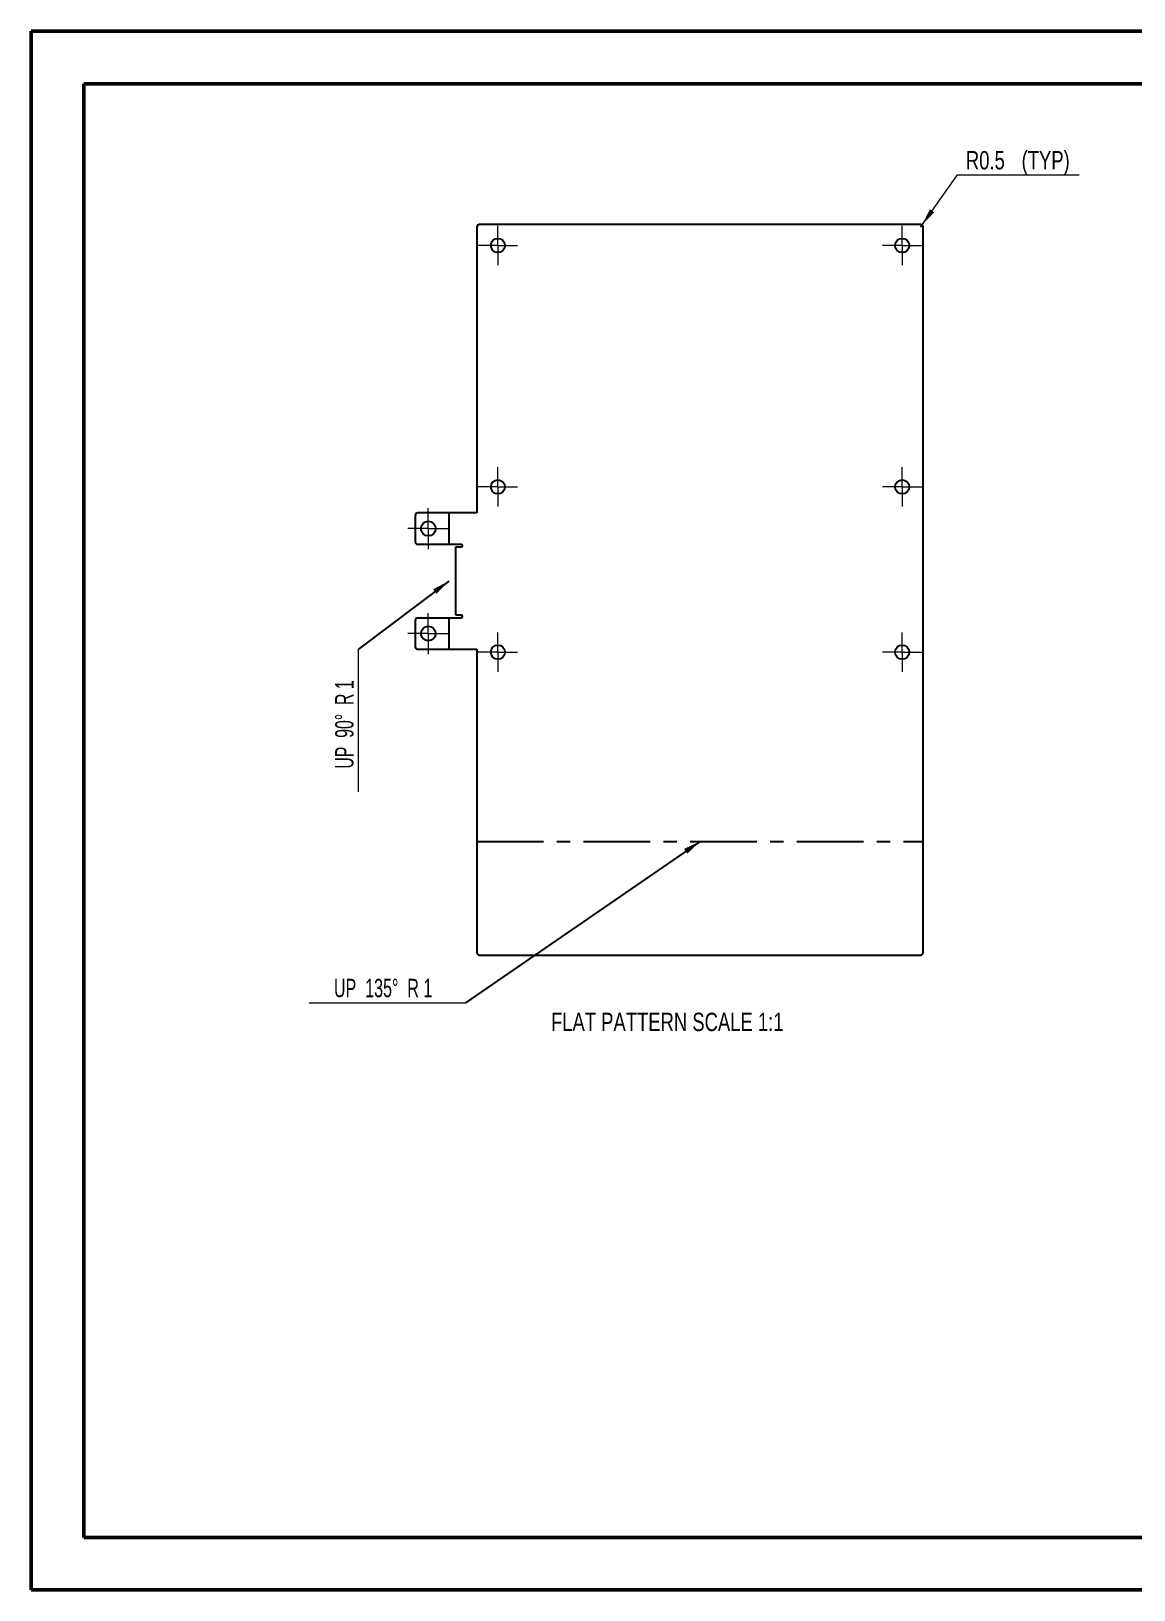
# Paper-space layout 'Flat Pattern 1_1' of a CAD drawing. Header units: millimetres. Extents: x 0 to 420, y 0 to 297.
# Drawn here: x 0.1 to 210.1, y 0.2 to 297.2 of the extents above; entities that cross this region are included whole.
import ezdxf

# ---------------------------------------------------------------- set-up
doc = ezdxf.new("R2010")
doc.units = ezdxf.units.MM
doc.linetypes.add('CENTERX2', pattern=[20.32, 12.7, -2.54, 2.54, -2.54])
doc.styles.add('SLDTEXTSTYLE1', font='TXT', dxfattribs={"width": 0.75})
doc.styles.add('SLDTEXTSTYLE5', font='TXT', dxfattribs={"width": 0.653846})
doc.styles.add('SLDTEXTSTYLE6', font='TXT', dxfattribs={"width": 0.645833})
doc.dimstyles.new('SLDDIMSTYLE10', dxfattribs={"dimtxt": 0.18, "dimasz": 3.302, "dimexe": 0, "dimexo": 0.0625, "dimgap": 0, "dimtad": 0, "dimtih": 1, "dimtoh": 1, "dimdec": 0, "dimrnd": 1e-09, "dimzin": 0, "dimdsep": 46, "dimtxsty": 'Standard', "dimsah": 1, "dimcen": 0.09, "dimadec": 0, "dimazin": 0, "dimtfac": 3.302, "dimtdec": 0, "dimtofl": 0, "dimtmove": 0, "dimatfit": 3, "dimfxl": 1, "dimfrac": 2, "dimtolj": 1, "dimtzin": 0, "dimarcsym": 0})
doc.dimstyles.new('SLDDIMSTYLE9', dxfattribs={"dimtxt": 3.5, "dimasz": 3.302, "dimexe": 0, "dimexo": 0.0625, "dimgap": 0.875, "dimtad": 0, "dimtih": 1, "dimtoh": 1, "dimdec": 1, "dimrnd": 1e-09, "dimdsep": 46, "dimtxsty": 'SLDTEXTSTYLE1', "dimsah": 1, "dimcen": 0, "dimadec": 0, "dimazin": 2, "dimtfac": 1, "dimtdec": 1, "dimtofl": 0, "dimtmove": 0, "dimatfit": 3, "dimfxl": 1, "dimfrac": 2, "dimtolj": 1, "dimtzin": 12, "dimarcsym": 0})

# ---------------------------------------------------------------- blocks, each defined once
blk = doc.blocks.new('_D_20')
at = {"color": 7, "linetype": 'Continuous', "lineweight": 18}
for p, q in [((169.75, 260.29), (176.51, 269.86)), ((176.51, 269.86), (199.65, 269.86)), ((169.46, 259.88), (169.75, 260.29))]:
    blk.add_line(p, q, dxfattribs=at)
blk.add_solid([(169.75, 260.29), (172.07, 262.7), (171.24, 263.28)], dxfattribs=at)
at = {"color": 7, "linetype": 'Continuous', "lineweight": 18, "char_height": 3.5, "attachment_point": 1, "style": 'SLDTEXTSTYLE1'}
for s, insert in [('R0.5', (178.1, 274.37)), ('(TYP)', (188.71, 274.37))]:
    blk.add_mtext(s, dxfattribs=dict(at, insert=insert))
blk = doc.blocks.new('SW_NOTE_3')
at = {"color": 0, "linetype": 'Continuous', "lineweight": 0}
blk.add_line((-29.76, 0), (0, 0), dxfattribs=at)
at = {"color": 0, "linetype": 'Continuous', "lineweight": 0, "insert": (-15.66, 4.55), "char_height": 3.5, "attachment_point": 2, "style": 'SLDTEXTSTYLE5'}
blk.add_mtext('UP  135°  R 1', dxfattribs=at)
blk = doc.blocks.new('SW_NOTE_4')
at = {"color": 0, "linetype": 'Continuous', "lineweight": 0}
blk.add_line((0, -27.18), (0, 0), dxfattribs=at)
at = {"color": 0, "linetype": 'Continuous', "lineweight": 0, "insert": (-4.44, -14.33), "char_height": 3.5, "attachment_point": 2, "rotation": 90, "style": 'SLDTEXTSTYLE6'}
blk.add_mtext('UP  90°  R 1', dxfattribs=at)
blk = doc.blocks.new('SW_CENTERMARKSYMBOL_8')
at = {"color": 0, "linetype": 'Continuous', "lineweight": 0}
for p, q in [((0, 2.5), (0, 3.75)), ((-2.5, 0), (-3.75, 0)), ((0, 0), (-2.5, 0)), ((0, 0), (0, 2.5)), ((0, 0), (0, -2.5)), ((0, 0), (2.5, 0)), ((2.5, 0), (3.75, 0)), ((0, -2.5), (0, -3.75))]:
    blk.add_line(p, q, dxfattribs=at)
blk = doc.blocks.new('SW_CENTERMARKSYMBOL_9')
at = {"color": 0, "linetype": 'Continuous', "lineweight": 0}
for p, q in [((0, 2.5), (0, 3.75)), ((-2.5, 0), (-3.75, 0)), ((0, 0), (-2.5, 0)), ((0, 0), (0, 2.5)), ((0, 0), (0, -2.5)), ((0, 0), (2.5, 0)), ((2.5, 0), (3.75, 0)), ((0, -2.5), (0, -3.75))]:
    blk.add_line(p, q, dxfattribs=at)
blk = doc.blocks.new('SW_CENTERMARKSYMBOL_10')
at = {"color": 0, "linetype": 'Continuous', "lineweight": 0}
for p, q in [((0, 2.5), (0, 3.75)), ((-2.5, 0), (-3.75, 0)), ((0, 0), (-2.5, 0)), ((0, 0), (0, 2.5)), ((0, 0), (0, -2.5)), ((0, 0), (2.5, 0)), ((2.5, 0), (3.75, 0)), ((0, -2.5), (0, -3.75))]:
    blk.add_line(p, q, dxfattribs=at)
blk = doc.blocks.new('SW_CENTERMARKSYMBOL_11')
at = {"color": 0, "linetype": 'Continuous', "lineweight": 0}
for p, q in [((0, 2.5), (0, 3.75)), ((-2.5, 0), (-3.75, 0)), ((0, 0), (-2.5, 0)), ((0, 0), (0, 2.5)), ((0, 0), (0, -2.5)), ((0, 0), (2.5, 0)), ((2.5, 0), (3.75, 0)), ((0, -2.5), (0, -3.75))]:
    blk.add_line(p, q, dxfattribs=at)
blk = doc.blocks.new('SW_CENTERMARKSYMBOL_12')
at = {"color": 0, "linetype": 'Continuous', "lineweight": 0}
for p, q in [((0, 2.5), (0, 3.75)), ((-2.5, 0), (-3.75, 0)), ((0, 0), (-2.5, 0)), ((0, 0), (0, 2.5)), ((0, 0), (0, -2.5)), ((0, 0), (2.5, 0)), ((2.5, 0), (3.75, 0)), ((0, -2.5), (0, -3.75))]:
    blk.add_line(p, q, dxfattribs=at)
blk = doc.blocks.new('SW_CENTERMARKSYMBOL_13')
at = {"color": 0, "linetype": 'Continuous', "lineweight": 0}
for p, q in [((0, 2.5), (0, 3.75)), ((-2.5, 0), (-3.75, 0)), ((0, 0), (-2.5, 0)), ((0, 0), (0, 2.5)), ((0, 0), (0, -2.5)), ((0, 0), (2.5, 0)), ((2.5, 0), (3.75, 0)), ((0, -2.5), (0, -3.75))]:
    blk.add_line(p, q, dxfattribs=at)
blk = doc.blocks.new('SW_CENTERMARKSYMBOL_14')
at = {"color": 0, "linetype": 'Continuous', "lineweight": 0}
for p, q in [((0, 2.5), (0, 3.9)), ((-2.5, 0), (-3.9, 0)), ((0, 0), (-2.5, 0)), ((0, 0), (0, 2.5)), ((0, 0), (0, -2.5)), ((0, 0), (2.5, 0)), ((2.5, 0), (3.9, 0)), ((0, -2.5), (0, -3.9))]:
    blk.add_line(p, q, dxfattribs=at)
blk = doc.blocks.new('SW_CENTERMARKSYMBOL_15')
at = {"color": 0, "linetype": 'Continuous', "lineweight": 0}
for p, q in [((0, 2.5), (0, 3.9)), ((-2.5, 0), (-3.9, 0)), ((0, 0), (-2.5, 0)), ((0, 0), (0, 2.5)), ((0, 0), (0, -2.5)), ((0, 0), (2.5, 0)), ((2.5, 0), (3.9, 0)), ((0, -2.5), (0, -3.9))]:
    blk.add_line(p, q, dxfattribs=at)

psp = doc.layouts.new('Flat Pattern 1_1')

# ---------------------------------------------------------------- linework, layer by layer
at = {"color": 7, "linetype": 'Continuous', "lineweight": 50}
for p, q in [((0.08, 0.21), (0.08, 297.21)), ((0.08, 297.21), (420.08, 297.21)), ((10.08, 10.21), (10.08, 287.21)), ((10.08, 287.21), (410.08, 287.21)), ((10.08, 10.21), (410.08, 10.21)), ((0.08, 0.21), (420.08, 0.21))]:
    psp.add_line(p, q, dxfattribs=at)
at = {"color": 7, "linetype": 'Continuous', "lineweight": 25}
for p, q in [((84.96, 259.88), (84.96, 205.43)), ((169.46, 260.38), (85.46, 260.38)), ((169.96, 121.67), (169.96, 259.88)), ((73.21, 204.93), (73.21, 199.93)), ((84.96, 205.43), (73.71, 205.43)), ((81.96, 199.43), (73.71, 199.43)), ((80.96, 185.93), (80.96, 198.93)), ((80.96, 198.93), (81.96, 198.93)), ((73.21, 184.93), (73.21, 179.93)), ((73.71, 185.43), (81.96, 185.43)), ((81.96, 185.93), (80.96, 185.93)), ((73.71, 179.43), (84.96, 179.43)), ((84.96, 179.43), (84.96, 121.67)), ((85.46, 121.17), (169.46, 121.17))]:
    psp.add_line(p, q, dxfattribs=at)
at = {"color": 7, "linetype": 'CENTERX2'}
for p, q in [((79.59, 205.43), (79.59, 199.43)), ((79.59, 185.43), (79.59, 179.43)), ((84.96, 142.82), (169.96, 142.82))]:
    psp.add_line(p, q, dxfattribs=at)
at = {"color": 7, "linetype": 'Continuous', "lineweight": 25}
for centre, radius in [((88.96, 256.38), 1.35), ((165.96, 256.38), 1.35), ((88.96, 210.38), 1.35), ((165.96, 210.38), 1.35), ((75.71, 202.43), 1.4), ((75.71, 182.43), 1.4), ((88.96, 178.88), 1.35), ((165.96, 178.88), 1.35)]:
    psp.add_circle(centre, radius, dxfattribs=at)
for centre, radius, start, end in [((85.46, 259.88), 0.5, 90, 180), ((169.46, 259.88), 0.5, 0, 90), ((73.71, 204.93), 0.5, 90, 180), ((73.71, 199.93), 0.5, 180, 270), ((81.96, 199.18), 0.25, 270, 90), ((73.71, 184.93), 0.5, 90, 180), ((81.96, 185.68), 0.25, 270, 90), ((73.71, 179.93), 0.5, 180, 270), ((85.46, 121.67), 0.5, 180, 270), ((169.46, 121.67), 0.5, 270, 0)]:
    psp.add_arc(centre, radius, start, end, dxfattribs=at)

# ---------------------------------------------------------------- block references
at = {"color": 7, "linetype": 'Continuous', "lineweight": 0}
for name, p in [('SW_CENTERMARKSYMBOL_12', (88.96, 256.38)), ('SW_CENTERMARKSYMBOL_13', (165.96, 256.38)), ('SW_CENTERMARKSYMBOL_9', (88.96, 210.38)), ('SW_CENTERMARKSYMBOL_11', (165.96, 210.38)), ('SW_CENTERMARKSYMBOL_15', (75.71, 202.43)), ('SW_CENTERMARKSYMBOL_14', (75.71, 182.43)), ('SW_CENTERMARKSYMBOL_8', (88.96, 178.88)), ('SW_CENTERMARKSYMBOL_10', (165.96, 178.88)), ('SW_NOTE_4', (62.41, 179.43)), ('SW_NOTE_3', (82.77, 112.09))]:
    psp.add_blockref(name, p, dxfattribs=at)

# ---------------------------------------------------------------- texts
at = {"color": 7, "linetype": 'Continuous', "lineweight": 0, "insert": (99.08, 110.18), "char_height": 3.5, "attachment_point": 1, "style": 'SLDTEXTSTYLE1'}
psp.add_mtext('FLAT PATTERN SCALE 1:1', dxfattribs=at)

# ---------------------------------------------------------------- dimensions: what is measured, and where the dimension line sits
at = {"color": 7, "linetype": 'Continuous', "lineweight": 18}
dim = psp.add_radius_dim(center=(169.46, 259.88), mpoint=(169.75, 260.29), text='<> (TYP)', dimstyle='SLDDIMSTYLE9', dxfattribs=at)
dim.commit()
dim.dimension.update_dxf_attribs({"geometry": '_D_20', "text_midpoint": (188.87, 272.64), "dimtype": 164})

# ---------------------------------------------------------------- leaders
at = {"color": 7, "linetype": 'Continuous', "lineweight": 0}
for points in [[(79.59, 192.43), (62.41, 179.43)], [(127.46, 142.82), (82.77, 112.09)]]:
    psp.add_leader(points, dimstyle='SLDDIMSTYLE10', dxfattribs=at)

doc.saveas('drawing.dxf')
